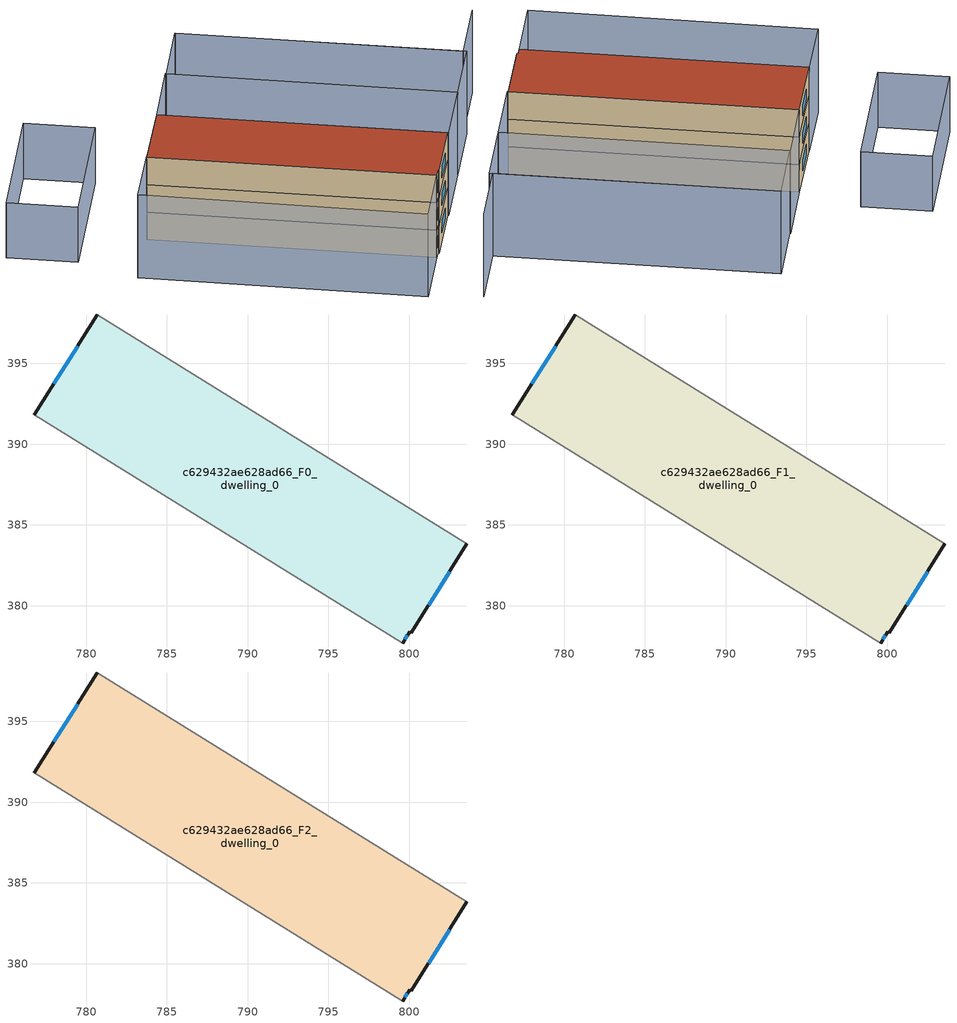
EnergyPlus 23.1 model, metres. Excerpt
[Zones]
c629432ae628ad66_F0_dwelling_0
 floor ground (EU_floor_Construction): 803.58,383.82 800.12,378.33 800.03,378.39 799.59,377.69 776.77,391.82 780.68,398 z0
 wall outside (EU_wall_Construction): 799.59,377.69 800.03,378.39 800.12,378.33 803.58,383.82 / 780.68,398 776.77,391.82 z0:3
 wall adiabatic (EU_wall_Construction): 803.58,383.82 780.68,398 / 776.77,391.82 799.59,377.69 z0:3
 window (EU_Window_Construction): 801.2,380.04 802.5,382.11 / 799.73,377.91 799.89,378.17 / 779.46,396.08 777.99,393.75 z0.93:2.07
c629432ae628ad66_F1_dwelling_0
 floor to c629432ae628ad66_F0_dwelling_0 (EU_floor_Construction): 803.58,383.82 800.12,378.33 800.03,378.39 799.59,377.69 776.77,391.82 780.68,398 z3
 wall outside (EU_wall_Construction): 799.59,377.69 800.03,378.39 800.12,378.33 803.58,383.82 / 780.68,398 776.77,391.82 z3:6
 wall adiabatic (EU_wall_Construction): 803.58,383.82 780.68,398 / 776.77,391.82 799.59,377.69 z3:6
 window (EU_Window_Construction): 801.2,380.04 802.5,382.11 / 799.73,377.91 799.89,378.17 / 779.46,396.08 777.99,393.75 z3.93:5.07
c629432ae628ad66_F2_dwelling_0
 floor to c629432ae628ad66_F1_dwelling_0 (EU_floor_Construction): 803.58,383.82 800.12,378.33 800.03,378.39 799.59,377.69 776.77,391.82 780.68,398 z6
 wall outside (EU_wall_Construction): 799.59,377.69 800.03,378.39 800.12,378.33 803.58,383.82 / 780.68,398 776.77,391.82 z6:9
 wall adiabatic (EU_wall_Construction): 803.58,383.82 780.68,398 / 776.77,391.82 799.59,377.69 z6:9
 window (EU_Window_Construction): 801.2,380.04 802.5,382.11 / 799.73,377.91 799.89,378.17 / 779.46,396.08 777.99,393.75 z6.93:8.07
 roof outside (EU_roof_Construction): 800.12,378.33 803.58,383.82 780.68,398 776.77,391.82 799.59,377.69 800.03,378.39 z9
shading: 814.47,401.81 810.78,395.85 / 810.78,395.85 788.2,409.83 / 799.59,377.69 796.02,372.02 / 796.02,372.02 773.28,386.32 / 773.28,386.32 776.85,391.99 / 776.85,391.99 799.59,377.69 / 803.65,383.77 780.68,398 / 780.68,398 784.37,403.96 / 784.37,403.96 807.34,389.73 / 807.34,389.73 803.65,383.77 / 788.13,409.88 811.04,395.69 / 811.04,395.69 807.35,389.73 / 807.35,389.73 784.44,403.92 / 784.44,403.92 788.13,409.88 z0:9; 763.77,394.51 770.95,406.1 / 770.95,406.1 776.61,402.59 / 776.61,402.59 769.43,391 / 769.43,391 763.77,394.51 z0:6
[Building]
EU S2 Campaign: North Axis=0; Terrain=City; Solar Distribution=FullExterior
[Site:Location]
Montreal-Trudeau.Intl.AP: Latitude=45.4667; Longitude=-73.75; Time Zone=-5; Elevation=36
[SizingPeriod:WeatherFileDays]
AnnualSizingPeriod: Begin Month=1; Begin Day of Month=1; End Month=12; End Day of Month=31; Day of Week for Start Day=Monday; Use Weather File Daylight Saving Period=No; Use Weather File Rain and Snow Indicators=No
[MATERIAL]
EU_InternalMass_Material: Roughness=MediumRough; Thickness=0.1; Conductivity=1; Density=1800; Specific Heat=900; Thermal Absorptance=0.9; Solar Absorptance=0.7; Visible Absorptance=0.7
[MATERIAL:NOMASS] Roughness=MediumRough; Thermal Absorptance=0.9; Solar Absorptance=0.7; Visible Absorptance=0.7
Name | Thermal Resistance
EU_wall_NoMass; EU_floor_NoMass | 1.36485
EU_roof_NoMass | 2.55992
[WINDOWMATERIAL:SIMPLEGLAZINGSYSTEM]
EU_Window_SimpleGlazing: UFactor=3.92339; Solar Heat Gain Coefficient=0.8; Visible Transmittance=0.8
[CONSTRUCTION]
EU_wall_Construction: EU_wall_NoMass
EU_roof_Construction: EU_roof_NoMass
EU_floor_Construction: EU_floor_NoMass
EU_Window_Construction: EU_Window_SimpleGlazing
EU_InternalMass_Construction: EU_InternalMass_Material
[ZONE] Type=1; Multiplier=1; Ceiling Height=autocalculate; Floor Area=autocalculate; Part of Total Floor Area=Yes
Name | Volume
c629432ae628ad66_F0_dwelling_0 | 590.845
c629432ae628ad66_F1_dwelling_0; c629432ae628ad66_F2_dwelling_0 | 590.846
[INTERNALMASS] Construction=EU_InternalMass_Construction; Surface Area=196.949
Name | Zone or ZoneList
c629432ae628ad66_F0_dwelling_0_EU_InternalMass | c629432ae628ad66_F0_dwelling_0
c629432ae628ad66_F1_dwelling_0_EU_InternalMass | c629432ae628ad66_F1_dwelling_0
c629432ae628ad66_F2_dwelling_0_EU_InternalMass | c629432ae628ad66_F2_dwelling_0
[OTHEREQUIPMENT] Fuel Type=Electricity; Design Level Calculation Method=Watts/Area; Power per Zone Floor Area=1; Fraction Latent=0; Fraction Radiant=0; Fraction Lost=0; Carbon Dioxide Generation Rate=0; EndUse Subcategory=EU_Step8_InternalGains
Name | Zone or ZoneList or Space or SpaceList | Schedule
EU_Step8_InternalGain_c629432ae628ad66_F0_dwelling_0_f000 | c629432ae628ad66_F0_dwelling_0 | EU_Step8_GainSchedule_c629432ae628ad66_F0_dwelling_0_f000
EU_Step8_InternalGain_c629432ae628ad66_F1_dwelling_0_f000 | c629432ae628ad66_F1_dwelling_0 | EU_Step8_GainSchedule_c629432ae628ad66_F1_dwelling_0_f000
EU_Step8_InternalGain_c629432ae628ad66_F2_dwelling_0_f000 | c629432ae628ad66_F2_dwelling_0 | EU_Step8_GainSchedule_c629432ae628ad66_F2_dwelling_0_f000
[ZONEVENTILATION:DESIGNFLOWRATE] Schedule=EU_AlwaysOn; Design Flow Rate Calculation Method=AirChanges/Hour; Air Changes per Hour=0.860309; Ventilation Type=Natural; Fan Pressure Rise=0; Fan Total Efficiency=1; Constant Term Coefficient=1; Temperature Term Coefficient=0; Velocity Term Coefficient=0; Velocity Squared Term Coefficient=0; Minimum Indoor Temperature=-100; Maximum Indoor Temperature=100; Delta Temperature=-100; Minimum Outdoor Temperature=-100; Maximum Outdoor Temperature=100; Maximum Wind Speed=40
Name | Zone or ZoneList or Space or SpaceList
EU_ConstantAir_c629432ae628ad66_F0_dwelling_0 | c629432ae628ad66_F0_dwelling_0
EU_ConstantAir_c629432ae628ad66_F1_dwelling_0 | c629432ae628ad66_F1_dwelling_0
EU_ConstantAir_c629432ae628ad66_F2_dwelling_0 | c629432ae628ad66_F2_dwelling_0
[HVACTEMPLATE:THERMOSTAT] Constant Heating Setpoint=20; Constant Cooling Setpoint=50
EU_HeatOnly_c629432ae628ad66_F0_dwelling_0; EU_HeatOnly_c629432ae628ad66_F1_dwelling_0; EU_HeatOnly_c629432ae628ad66_F2_dwelling_0
[HVACTEMPLATE:ZONE:IDEALLOADSAIRSYSTEM] System Availability Schedule=EU_AlwaysOn; Maximum Heating Supply Air Temperature=50; Minimum Cooling Supply Air Temperature=13; Maximum Heating Supply Air Humidity Ratio=0.0156; Minimum Cooling Supply Air Humidity Ratio=0.0077; Heating Limit=NoLimit; Cooling Limit=NoLimit; Heating Availability Schedule=EU_AlwaysOn; Cooling Availability Schedule=EU_CoolingOff; Dehumidification Control Type=ConstantSensibleHeatRatio; Cooling Sensible Heat Ratio=0.7; Dehumidification Setpoint=60; Humidification Control Type=None; Humidification Setpoint=30; Outdoor Air Method=None; Outdoor Air Flow Rate per Person=0.00944; Outdoor Air Flow Rate per Zone Floor Area=0; Outdoor Air Flow Rate per Zone=0; Demand Controlled Ventilation Type=None; Outdoor Air Economizer Type=NoEconomizer; Heat Recovery Type=None; Sensible Heat Recovery Effectiveness=0.7; Latent Heat Recovery Effectiveness=0.65
Name | Template Thermostat
c629432ae628ad66_F0_dwelling_0 | EU_HeatOnly_c629432ae628ad66_F0_dwelling_0
c629432ae628ad66_F1_dwelling_0 | EU_HeatOnly_c629432ae628ad66_F1_dwelling_0
c629432ae628ad66_F2_dwelling_0 | EU_HeatOnly_c629432ae628ad66_F2_dwelling_0
[SIZING:ZONE] Zone Cooling Design Supply Air Temperature Input Method=SupplyAirTemperature; Zone Cooling Design Supply Air Temperature=13; Zone Heating Design Supply Air Temperature Input Method=SupplyAirTemperature; Zone Heating Design Supply Air Temperature=50; Zone Cooling Design Supply Air Humidity Ratio=0.008; Zone Heating Design Supply Air Humidity Ratio=0.008; Cooling Design Air Flow Method=DesignDay; Cooling Design Air Flow Rate=0; Cooling Minimum Air Flow per Zone Floor Area=0.000762; Cooling Minimum Air Flow=0; Cooling Minimum Air Flow Fraction=0.2; Heating Design Air Flow Method=DesignDay; Heating Design Air Flow Rate=0; Heating Maximum Air Flow per Zone Floor Area=0.002032; Heating Maximum Air Flow=0.141576; Heating Maximum Air Flow Fraction=0.3; Account for Dedicated Outdoor Air System=No; Dedicated Outdoor Air System Control Strategy=NeutralSupplyAir; Dedicated Outdoor Air Low Setpoint Temperature for Design=autosize; Dedicated Outdoor Air High Setpoint Temperature for Design=autosize; Zone Load Sizing Method=Sensible Load Only No Latent Load; Zone Latent Cooling Design Supply Air Humidity Ratio Input Method=HumidityRatioDifference; Zone Cooling Design Supply Air Humidity Ratio Difference=0.005; Zone Latent Heating Design Supply Air Humidity Ratio Input Method=HumidityRatioDifference; Zone Humidification Design Supply Air Humidity Ratio Difference=0.005
c629432ae628ad66_F0_dwelling_0; c629432ae628ad66_F1_dwelling_0; c629432ae628ad66_F2_dwelling_0
[SCHEDULE:CONSTANT]
Name | Hourly Value
EU_AlwaysOn | 1
EU_CoolingOff | 0
[SCHEDULE:FILE] Column Number=1; Rows to Skip at Top=0; Number of Hours of Data=8760; Column Separator=Comma; Interpolate to Timestep=No; Minutes per Item=60; Adjust Schedule for Daylight Savings=Yes
Name | File
EU_Step8_GainSchedule_c629432ae628ad66_F0_dwelling_0_f000 | ../../schedules/c629432ae628ad66/c629432ae628ad66_F0_dwelling_0_f000_gain.csv
EU_Step8_GainSchedule_c629432ae628ad66_F1_dwelling_0_f000 | ../../schedules/c629432ae628ad66/c629432ae628ad66_F1_dwelling_0_f000_gain.csv
EU_Step8_GainSchedule_c629432ae628ad66_F2_dwelling_0_f000 | ../../schedules/c629432ae628ad66/c629432ae628ad66_F2_dwelling_0_f000_gain.csv
